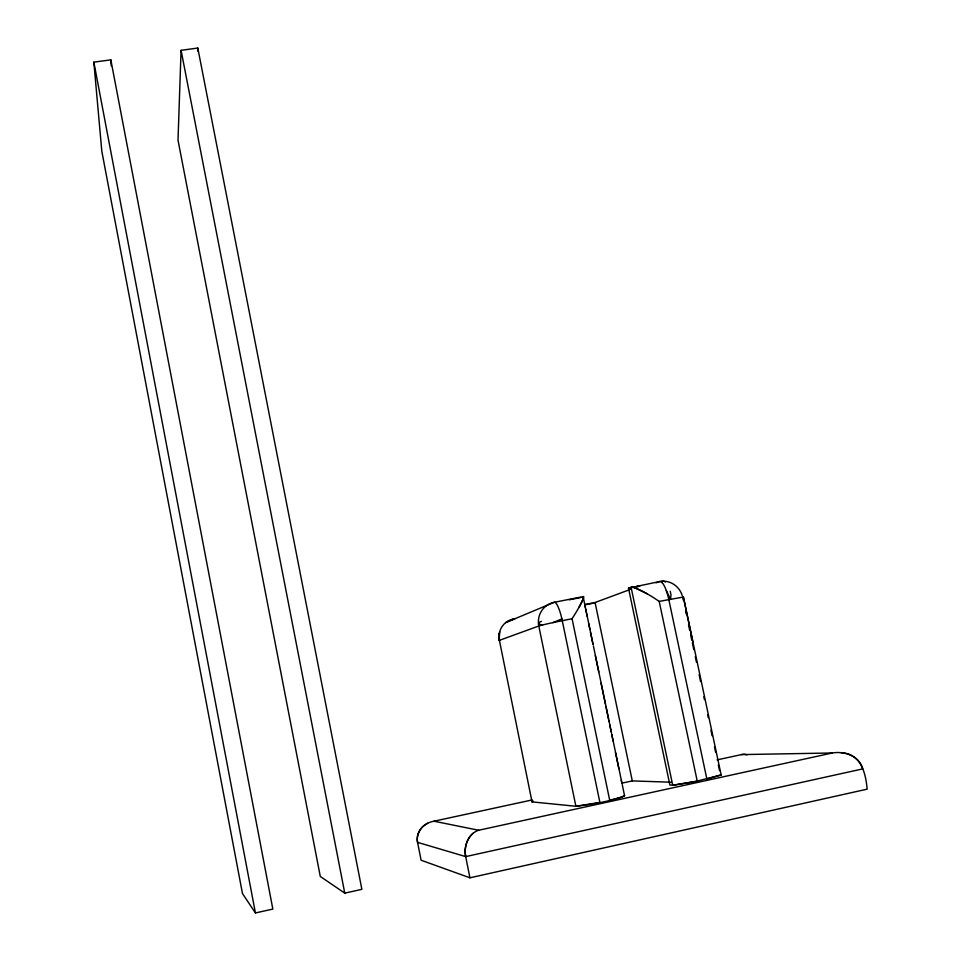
<?xml version="1.0" encoding="UTF-8"?>
<svg xmlns="http://www.w3.org/2000/svg" width="961" height="961" viewBox="0 0 961 961"><rect width="100%" height="100%" fill="white"/><g stroke="black" fill="none" stroke-linecap="round" stroke-linejoin="round"><path stroke-width="1.44" d="M832.346 752.968L478.698 830.256A41.659 24.277 82.3 0 0 473.341 833.091C467.49 837.896 464.824 845.704 465.232 853.116A15.436 9.069 82 0 0 465.689 856.611L469.929 877.801L867.158 789.161C865.657 772.452 860.804 753.676 841.019 752.679A40.302 35.557 64.3 0 0 832.346 752.98L741.46 754.601L717.038 759.887M181.076 50.32L178.013 140.174L320.289 876.456L344.759 893.129L361.865 889.333L197.798 48.05L181.076 50.32L344.759 893.129M197.63 51.005L197.798 48.05M499.708 631.761L499.143 640.482L499.96 640.458M499.107 633.467L499.203 640.422L538.809 625.995A20.217 0.601 -11.6 0 1 562.293 620.686L572.071 618.74A37.635 4.841 -55.9 0 0 579.051 607.268A30.896 3.988 -55.9 0 0 580.9 603.868A26.163 3.388 -55.9 0 0 582.342 600.997M579.039 607.28L583.267 598.811A18.055 2.342 -55.8 0 0 583.687 597.358A15.616 2.03 -55.8 0 0 583.627 596.649A14.463 1.874 -55.8 0 0 583.135 596.613L554.149 602.319L505.654 622.632M532.166 799.936L434 821.211A35.737 27.977 74.6 0 0 427.633 823.277L424.654 825.115A28.265 22.127 74.8 0 0 422.011 827.445A23.869 18.679 75 0 0 419.885 830.184A19.725 15.424 75.1 0 0 418.371 833.199A16.409 12.829 75.2 0 0 417.494 836.334A14.175 11.076 75.2 0 0 417.254 839.421A13.13 10.259 75.2 0 0 417.567 842.353L421.098 860.227L469.929 877.801M506.255 622.38L513.006 619.244M541.451 621.359L539.553 622.247L538.52 624.194L538.809 625.995L575.891 806.279C591.664 804.417 611.965 801.198 624.542 795.66L622.223 784.512M532.754 801.426L532.022 801.882L575.891 806.279L599.868 802.399L561.897 618.896A20.253 4.216 78.7 0 0 554.149 602.319A20.253 19.761 70 0 0 538.52 624.194L542.761 624.914M552.839 622.632L561.897 618.896M533.355 801.198L532.022 801.882L499.408 640.338A18.163 17.803 71.9 0 1 513.27 619.052L514.916 618.728M656.063 582.834L659.594 581.549A20.037 5.225 78.5 0 1 668.796 599.484L706.864 779.035L721.218 774.926L695.488 781.509L673.253 785.149L669.901 785.041L628.494 588.132L659.594 581.549L663.943 581.237L665.396 581.994M587.147 616.265L584.708 604.553L595.075 602.499L630.2 589.477M637.071 586.931L639.87 585.886L628.494 588.132M255.422 912.95L272.84 909.082L110.839 59.846L93.842 62.153L101.806 151.177L242.472 893.55L255.422 912.95L93.842 62.153M427.633 823.277A32.206 25.214 74.7 0 0 424.642 825.103C419.356 828.995 416.257 835.818 417.567 842.353L465.689 856.611L862.714 768.896A14.908 13.238 64.7 0 0 861.657 765.689A16.085 14.283 64.8 0 0 859.819 762.517A18.595 16.493 64.8 0 0 857.2 759.55A22.319 19.785 64.8 0 0 853.848 756.956A26.968 23.881 64.7 0 0 849.884 754.89A31.905 28.205 64.6 0 0 845.536 753.46A36.326 32.085 64.5 0 0 841.019 752.679M670.922 782.206L632.29 780.909L621.875 783.167L621.262 780.248M659.21 601.394L697.242 781.137L673.973 785.113L672.712 785.149L631.065 587.171A14.415 2.907 32.5 0 1 632.134 587.099L633.888 587.471A17.983 3.616 32.5 0 1 636.35 588.336A21.574 4.337 32.5 0 1 639.473 589.73A26.043 5.225 32.5 0 1 643.137 591.568A30.74 6.15 32.5 0 1 647.149 593.79A37.431 7.472 32.5 0 1 659.198 601.394L683.379 597.033L721.11 774.83M569.308 599.796L580.816 597.526M585.85 604.697L587.459 604.373M589.069 604.061L592.3 603.424M593.91 603.1L595.52 602.787M631.065 587.171L632.134 587.087A15.556 3.135 32.5 0 1 633.888 587.471M434 821.211L478.698 830.256M624.542 795.66L622.175 797.137L609.694 800.249L572.071 618.74M633.888 587.471L647.149 593.79M662.357 582.907L661.324 581.285A20.049 19.328 68.6 0 1 682.238 595.604M666.309 590.595L670.502 599.147L671.006 594.979L670.225 591.255M683.271 600.096L682.682 597.346L683.379 597.033L692.857 641.852M685.613 611.1L686.19 613.851M688.532 624.878L689.71 630.392M690.587 634.524L691.764 640.038M692.352 642.801L693.818 649.708M695.283 656.615L696.461 662.141M699.115 674.598L700.581 681.529M703.824 696.773L704.425 699.548M707.668 714.828L708.257 717.603M710.924 730.12L712.101 735.682M714.479 746.829L715.657 752.403M718.335 764.968L719.525 770.554M595.075 602.499L632.29 780.909M585.417 607.568L583.135 596.613L583.267 598.811A21.671 2.811 -55.9 0 1 582.33 601.009M585.705 608.95L593.129 644.651M593.418 646.032L603.748 695.68M604.037 697.061L608.637 719.2M608.926 720.582L611.52 733.063M611.809 734.456L621.935 783.119M588.661 623.509L589.886 629.443M590.474 632.254L592.937 644.086M595.327 655.582L598.727 671.895M601.093 683.283L605.43 704.113M605.923 706.503L609.082 721.675M609.694 724.606L611.208 731.934M611.64 733.988L613.142 741.219M615.472 752.427L618.86 768.704M465.689 856.611L465.232 853.116A16.661 9.778 82 0 1 465.256 849.392M110.839 59.846L111.236 65.792M741.46 754.601A34.632 16.409 79.8 0 1 745.4 754.409A31.208 14.787 79.8 0 1 746.985 754.878M465.256 849.392A19.256 11.292 82 0 1 465.845 845.572A23.1 13.538 82.1 0 1 466.998 841.848M466.998 841.848A27.905 16.313 82.1 0 1 468.704 838.424A32.998 19.268 82.2 0 1 470.854 835.469A37.551 21.899 82.3 0 1 473.341 833.103M512.537 620.097A18.175 3.388 78.7 0 1 512.754 619.593"/></g></svg>
